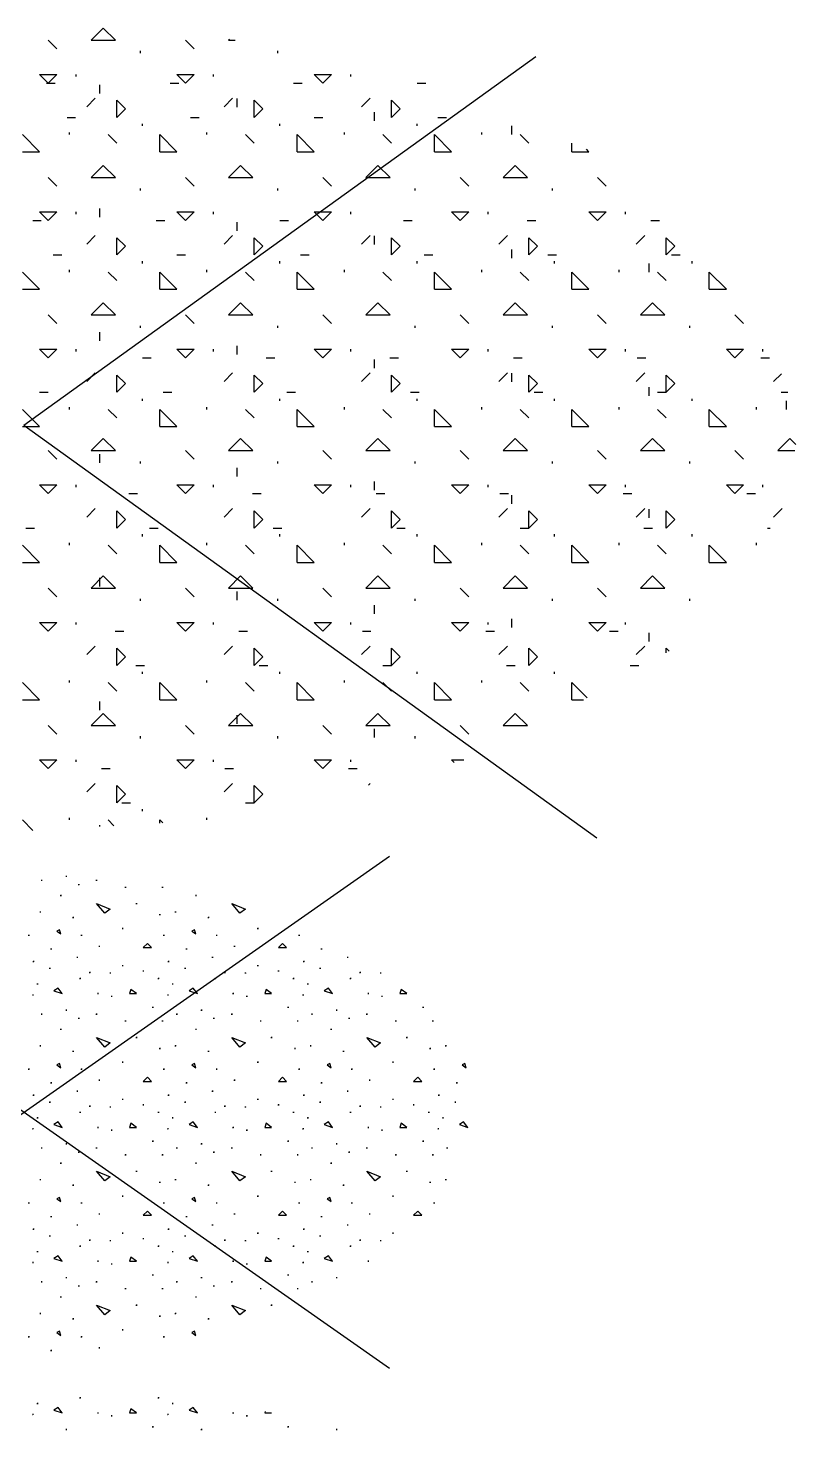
# Model space of a CAD drawing. Header units: metres. Extents: x 3187 to 3249, y 2220 to 2393.
# Drawn here: x 3194.614 to 3195.732, y 2297.114 to 2299.154 of the extents above; entities that cross this region are included whole.
import ezdxf
from ezdxf.enums import TextEntityAlignment as Align

# ---------------------------------------------------------------- set-up
doc = ezdxf.new("R2010")
doc.units = ezdxf.units.M
doc.layers.add('V-WE-VH-OPENVERHARDING_STRAATBAKSTEEN-S', color=90, linetype='Continuous', lineweight=25)
doc.styles.add('NLCS-ISO', font='NLCS-ISO.ttf')

# ---------------------------------------------------------------- blocks, each defined once
blk = doc.blocks.new('V-SVH-FUNDERING_01-SO')
for p, q in [((0.096, 2.881), (0.104, 2.881)), ((0.1, 2.885), (0.1, 2.878)), ((0.406, 2.921), (0.414, 2.921)), ((0.41, 2.925), (0.41, 2.918)), ((0.976, 2.921), (0.984, 2.921)), ((0.98, 2.925), (0.98, 2.918)), ((1.08, 2.881), (1.088, 2.881)), ((1.084, 2.885), (1.084, 2.878)), ((0.063, 2.801), (0.066, 2.801)), ((0.066, 2.805), (0.066, 2.798)), ((0.25, 2.851), (0.22, 2.831)), ((0.22, 2.831), (0.28, 2.811)), ((0.28, 2.811), (0.25, 2.851)), ((0.536, 2.811), (0.544, 2.811)), ((0.54, 2.815), (0.54, 2.808)), ((0.636, 2.791), (0.644, 2.791)), ((0.64, 2.795), (0.64, 2.788)), ((0.78, 2.841), (0.77, 2.811)), ((0.77, 2.811), (0.82, 2.811)), ((0.82, 2.811), (0.78, 2.841)), ((1.046, 2.801), (1.05, 2.801)), ((1.05, 2.805), (1.05, 2.798)), ((1.234, 2.851), (1.204, 2.831)), ((1.204, 2.831), (1.264, 2.811)), ((1.264, 2.811), (1.234, 2.851)), ((1.52, 2.811), (1.528, 2.811)), ((1.524, 2.815), (1.524, 2.808)), ((1.62, 2.791), (1.628, 2.791)), ((1.624, 2.795), (1.624, 2.788)), ((1.757, 2.821), (1.754, 2.811)), ((1.754, 2.811), (1.804, 2.811)), ((1.804, 2.811), (1.803, 2.812)), ((0.306, 2.691), (0.314, 2.691)), ((0.31, 2.695), (0.31, 2.688)), ((0.936, 2.711), (0.944, 2.711)), ((0.94, 2.715), (0.94, 2.708)), ((1.29, 2.691), (1.298, 2.691)), ((1.294, 2.695), (1.294, 2.688)), ((1.92, 2.711), (1.928, 2.711)), ((1.924, 2.715), (1.924, 2.708)), ((2.274, 2.691), (2.282, 2.691)), ((2.278, 2.695), (2.278, 2.688))]:
    blk.add_line(p, q)
at = {"style": 'NLCS-ISO'}
blk.add_attdef('KLEUR', text='', height=1.8, dxfattribs=at).set_placement((6.525, 0), align=Align.MIDDLE_LEFT)
blk = doc.blocks.new('V-SVH-FUNDERING_01_KL-SO')
for p, q in [((-2.662, -1.864), (2.662, 1.864)), ((2.662, -1.864), (-2.662, 1.864)), ((0.126, 1.688), (0.134, 1.688)), ((0.13, 1.691), (0.13, 1.684)), ((0.306, 1.718), (0.314, 1.718)), ((0.31, 1.721), (0.31, 1.714)), ((0.396, 1.658), (0.404, 1.658)), ((0.4, 1.661), (0.4, 1.654)), ((0.526, 1.688), (0.534, 1.688)), ((0.53, 1.691), (0.53, 1.684)), ((0.736, 1.638), (0.744, 1.638)), ((0.74, 1.641), (0.74, 1.634)), ((1.006, 1.638), (1.014, 1.638)), ((1.01, 1.641), (1.01, 1.634)), ((0.266, 1.578), (0.274, 1.578)), ((0.27, 1.581), (0.27, 1.574)), ((1.25, 1.578), (1.258, 1.578)), ((1.254, 1.581), (1.254, 1.574)), ((0.116, 1.458), (0.124, 1.458)), ((0.12, 1.461), (0.12, 1.454)), ((0.53, 1.518), (0.63, 1.478)), ((0.59, 1.448), (0.53, 1.518)), ((0.63, 1.478), (0.59, 1.448)), ((0.816, 1.518), (0.824, 1.518)), ((0.82, 1.521), (0.82, 1.514)), ((0.986, 1.438), (0.994, 1.438)), ((0.99, 1.441), (0.99, 1.434)), ((1.1, 1.458), (1.108, 1.458)), ((1.104, 1.461), (1.104, 1.454)), ((1.514, 1.518), (1.614, 1.478)), ((1.574, 1.448), (1.514, 1.518)), ((1.614, 1.478), (1.574, 1.448)), ((0.26, 1.328), (0.24, 1.318)), ((0.27, 1.298), (0.26, 1.328)), ((0.356, 1.418), (0.364, 1.418)), ((0.36, 1.421), (0.36, 1.414)), ((0.716, 1.338), (0.724, 1.338)), ((0.72, 1.341), (0.72, 1.334)), ((1.244, 1.328), (1.224, 1.318)), ((1.254, 1.298), (1.244, 1.328)), ((1.34, 1.418), (1.348, 1.418)), ((1.344, 1.421), (1.344, 1.414)), ((1.7, 1.338), (1.708, 1.338)), ((1.704, 1.341), (1.704, 1.334)), ((0.033, 1.288), (0.04, 1.288)), ((0.036, 1.291), (0.036, 1.284)), ((0.24, 1.318), (0.27, 1.298)), ((0.416, 1.288), (0.424, 1.288)), ((0.42, 1.291), (0.42, 1.284)), ((0.9, 1.228), (0.87, 1.198)), ((0.93, 1.198), (0.9, 1.228)), ((1.016, 1.288), (1.024, 1.288)), ((1.02, 1.291), (1.02, 1.284)), ((1.224, 1.318), (1.254, 1.298)), ((1.4, 1.288), (1.408, 1.288)), ((1.404, 1.291), (1.404, 1.284)), ((1.884, 1.228), (1.854, 1.198)), ((1.914, 1.198), (1.884, 1.228)), ((2, 1.288), (2.008, 1.288)), ((2.004, 1.291), (2.004, 1.284)), ((0.196, 1.188), (0.204, 1.188)), ((0.2, 1.191), (0.2, 1.184)), ((0.386, 1.128), (0.394, 1.128)), ((0.39, 1.131), (0.39, 1.124)), ((0.546, 1.208), (0.554, 1.208)), ((0.55, 1.211), (0.55, 1.204)), ((0.87, 1.198), (0.93, 1.198)), ((1.18, 1.188), (1.188, 1.188)), ((1.184, 1.191), (1.184, 1.184)), ((1.37, 1.128), (1.378, 1.128)), ((1.374, 1.131), (1.374, 1.124)), ((1.53, 1.208), (1.538, 1.208)), ((1.534, 1.211), (1.534, 1.204)), ((1.854, 1.198), (1.914, 1.198)), ((2.164, 1.188), (2.172, 1.188)), ((2.168, 1.191), (2.168, 1.184)), ((2.354, 1.128), (2.362, 1.128)), ((2.358, 1.131), (2.358, 1.124)), ((0.066, 1.098), (0.074, 1.098)), ((0.07, 1.101), (0.07, 1.094)), ((0.186, 1.048), (0.194, 1.048)), ((0.19, 1.051), (0.19, 1.044)), ((0.48, 1.021), (0.48, 1.014)), ((0.716, 1.068), (0.724, 1.068)), ((0.72, 1.071), (0.72, 1.064)), ((0.866, 1.028), (0.874, 1.028)), ((0.87, 1.031), (0.87, 1.024)), ((1.05, 1.098), (1.058, 1.098)), ((1.054, 1.101), (1.054, 1.094)), ((1.17, 1.048), (1.178, 1.048)), ((1.174, 1.051), (1.174, 1.044)), ((1.464, 1.021), (1.464, 1.014)), ((1.7, 1.068), (1.708, 1.068)), ((1.704, 1.071), (1.704, 1.064)), ((1.85, 1.028), (1.858, 1.028)), ((1.854, 1.031), (1.854, 1.024)), ((2.034, 1.098), (2.042, 1.098)), ((2.038, 1.101), (2.038, 1.094)), ((2.154, 1.048), (2.162, 1.048)), ((2.158, 1.051), (2.158, 1.044)), ((2.448, 1.021), (2.448, 1.014)), ((0.096, 0.934), (0.104, 0.934)), ((0.1, 0.938), (0.1, 0.93)), ((0.406, 0.974), (0.414, 0.974)), ((0.41, 0.978), (0.41, 0.97)), ((0.476, 1.018), (0.484, 1.018)), ((0.626, 1.014), (0.634, 1.014)), ((0.63, 1.014), (0.63, 1.01)), ((0.976, 0.974), (0.984, 0.974)), ((0.98, 0.978), (0.98, 0.97)), ((1.08, 0.934), (1.088, 0.934)), ((1.084, 0.938), (1.084, 0.93)), ((1.39, 0.974), (1.398, 0.974)), ((1.394, 0.978), (1.394, 0.97)), ((1.46, 1.018), (1.468, 1.018)), ((1.61, 1.014), (1.618, 1.014)), ((1.614, 1.014), (1.614, 1.01)), ((1.96, 0.974), (1.968, 0.974)), ((1.964, 0.978), (1.964, 0.97)), ((2.064, 0.934), (2.072, 0.934)), ((2.068, 0.938), (2.068, 0.93)), ((2.374, 0.974), (2.382, 0.974)), ((2.378, 0.978), (2.378, 0.97)), ((2.444, 1.018), (2.452, 1.018)), ((2.594, 1.014), (2.602, 1.014)), ((2.598, 1.014), (2.598, 1.01)), ((0.063, 0.854), (0.066, 0.854)), ((0.066, 0.858), (0.066, 0.85)), ((0.25, 0.904), (0.22, 0.884)), ((0.22, 0.884), (0.28, 0.864)), ((0.28, 0.864), (0.25, 0.904)), ((0.536, 0.864), (0.544, 0.864)), ((0.54, 0.868), (0.54, 0.86)), ((0.636, 0.844), (0.644, 0.844)), ((0.64, 0.848), (0.64, 0.84)), ((0.78, 0.894), (0.77, 0.864)), ((0.77, 0.864), (0.82, 0.864)), ((0.82, 0.864), (0.78, 0.894)), ((1.046, 0.854), (1.05, 0.854)), ((1.05, 0.858), (1.05, 0.85)), ((1.234, 0.904), (1.204, 0.884)), ((1.204, 0.884), (1.264, 0.864)), ((1.264, 0.864), (1.234, 0.904)), ((1.52, 0.864), (1.528, 0.864)), ((1.524, 0.868), (1.524, 0.86)), ((1.62, 0.844), (1.628, 0.844)), ((1.624, 0.848), (1.624, 0.84)), ((1.764, 0.894), (1.754, 0.864)), ((1.754, 0.864), (1.804, 0.864)), ((1.804, 0.864), (1.764, 0.894)), ((2.03, 0.854), (2.034, 0.854)), ((2.034, 0.858), (2.034, 0.85)), ((2.218, 0.904), (2.188, 0.884)), ((2.188, 0.884), (2.248, 0.864)), ((2.248, 0.864), (2.218, 0.904)), ((2.504, 0.864), (2.512, 0.864)), ((2.508, 0.868), (2.508, 0.86)), ((2.604, 0.844), (2.612, 0.844)), ((2.608, 0.848), (2.608, 0.84)), ((2.748, 0.894), (2.738, 0.864)), ((2.738, 0.864), (2.788, 0.864)), ((2.788, 0.864), (2.748, 0.894)), ((0.13, 0.718), (0.13, 0.71)), ((0.306, 0.744), (0.314, 0.744)), ((0.31, 0.748), (0.31, 0.74)), ((0.53, 0.718), (0.53, 0.71)), ((0.936, 0.764), (0.944, 0.764)), ((0.94, 0.768), (0.94, 0.76)), ((1.114, 0.718), (1.114, 0.71)), ((1.29, 0.744), (1.298, 0.744)), ((1.294, 0.748), (1.294, 0.74)), ((1.514, 0.718), (1.514, 0.71)), ((1.92, 0.764), (1.928, 0.764)), ((1.924, 0.768), (1.924, 0.76)), ((2.098, 0.718), (2.098, 0.71)), ((2.274, 0.744), (2.282, 0.744)), ((2.278, 0.748), (2.278, 0.74)), ((2.498, 0.718), (2.498, 0.71)), ((2.904, 0.764), (2.912, 0.764)), ((2.908, 0.768), (2.908, 0.76)), ((0.126, 0.714), (0.134, 0.714)), ((0.396, 0.684), (0.404, 0.684)), ((0.4, 0.688), (0.4, 0.68)), ((0.526, 0.714), (0.534, 0.714)), ((0.736, 0.664), (0.744, 0.664)), ((0.74, 0.668), (0.74, 0.66)), ((1.006, 0.664), (1.014, 0.664)), ((1.01, 0.668), (1.01, 0.66)), ((1.11, 0.714), (1.118, 0.714)), ((1.38, 0.684), (1.388, 0.684)), ((1.384, 0.688), (1.384, 0.68)), ((1.51, 0.714), (1.518, 0.714)), ((1.72, 0.664), (1.728, 0.664)), ((1.724, 0.668), (1.724, 0.66)), ((1.99, 0.664), (1.998, 0.664)), ((1.994, 0.668), (1.994, 0.66)), ((2.094, 0.714), (2.102, 0.714)), ((2.364, 0.684), (2.372, 0.684)), ((2.368, 0.688), (2.368, 0.68)), ((2.494, 0.714), (2.502, 0.714)), ((2.704, 0.664), (2.712, 0.664)), ((2.708, 0.668), (2.708, 0.66)), ((2.974, 0.664), (2.982, 0.664)), ((2.978, 0.668), (2.978, 0.66)), ((0.266, 0.604), (0.274, 0.604)), ((0.27, 0.608), (0.27, 0.6)), ((0.53, 0.544), (0.63, 0.504)), ((0.59, 0.474), (0.53, 0.544)), ((0.816, 0.544), (0.824, 0.544)), ((0.82, 0.548), (0.82, 0.54)), ((1.25, 0.604), (1.258, 0.604)), ((1.254, 0.608), (1.254, 0.6)), ((1.514, 0.544), (1.614, 0.504)), ((1.574, 0.474), (1.514, 0.544)), ((1.8, 0.544), (1.808, 0.544)), ((1.804, 0.548), (1.804, 0.54)), ((2.234, 0.604), (2.242, 0.604)), ((2.238, 0.608), (2.238, 0.6)), ((2.498, 0.544), (2.598, 0.504)), ((2.558, 0.474), (2.498, 0.544)), ((2.784, 0.544), (2.792, 0.544)), ((2.788, 0.548), (2.788, 0.54)), ((0.116, 0.484), (0.124, 0.484)), ((0.12, 0.488), (0.12, 0.48)), ((0.356, 0.444), (0.364, 0.444)), ((0.36, 0.448), (0.36, 0.44)), ((0.63, 0.504), (0.59, 0.474)), ((0.986, 0.464), (0.994, 0.464)), ((0.99, 0.468), (0.99, 0.46)), ((1.1, 0.484), (1.108, 0.484)), ((1.104, 0.488), (1.104, 0.48)), ((1.34, 0.444), (1.348, 0.444)), ((1.344, 0.448), (1.344, 0.44)), ((1.614, 0.504), (1.574, 0.474)), ((1.97, 0.464), (1.978, 0.464)), ((1.974, 0.468), (1.974, 0.46)), ((2.084, 0.484), (2.092, 0.484)), ((2.088, 0.488), (2.088, 0.48)), ((2.324, 0.444), (2.332, 0.444)), ((2.328, 0.448), (2.328, 0.44)), ((2.598, 0.504), (2.558, 0.474)), ((2.954, 0.464), (2.962, 0.464)), ((2.958, 0.468), (2.958, 0.46)), ((3.068, 0.484), (3.076, 0.484)), ((3.072, 0.488), (3.072, 0.48)), ((0.033, 0.314), (0.04, 0.314)), ((0.036, 0.318), (0.036, 0.31)), ((0.26, 0.354), (0.24, 0.344)), ((0.24, 0.344), (0.27, 0.324)), ((0.27, 0.324), (0.26, 0.354)), ((0.416, 0.314), (0.424, 0.314)), ((0.42, 0.318), (0.42, 0.31)), ((0.716, 0.364), (0.724, 0.364)), ((0.72, 0.368), (0.72, 0.36)), ((1.016, 0.314), (1.024, 0.314)), ((1.02, 0.318), (1.02, 0.31)), ((1.244, 0.354), (1.224, 0.344)), ((1.224, 0.344), (1.254, 0.324)), ((1.254, 0.324), (1.244, 0.354)), ((1.4, 0.314), (1.408, 0.314)), ((1.404, 0.318), (1.404, 0.31)), ((1.7, 0.364), (1.708, 0.364)), ((1.704, 0.368), (1.704, 0.36)), ((2, 0.314), (2.008, 0.314)), ((2.004, 0.318), (2.004, 0.31)), ((2.228, 0.354), (2.208, 0.344)), ((2.208, 0.344), (2.238, 0.324)), ((2.238, 0.324), (2.228, 0.354)), ((2.384, 0.314), (2.392, 0.314)), ((2.388, 0.318), (2.388, 0.31)), ((2.684, 0.364), (2.692, 0.364)), ((2.688, 0.368), (2.688, 0.36)), ((2.984, 0.314), (2.992, 0.314)), ((2.988, 0.318), (2.988, 0.31)), ((3.212, 0.354), (3.192, 0.344)), ((3.192, 0.344), (3.222, 0.324)), ((3.222, 0.324), (3.212, 0.354)), ((0.196, 0.214), (0.204, 0.214)), ((0.2, 0.218), (0.2, 0.21)), ((0.546, 0.234), (0.554, 0.234)), ((0.55, 0.238), (0.55, 0.23)), ((0.9, 0.254), (0.87, 0.224)), ((0.87, 0.224), (0.93, 0.224)), ((0.93, 0.224), (0.9, 0.254)), ((1.18, 0.214), (1.188, 0.214)), ((1.184, 0.218), (1.184, 0.21)), ((1.53, 0.234), (1.538, 0.234)), ((1.534, 0.238), (1.534, 0.23)), ((1.884, 0.254), (1.854, 0.224)), ((1.854, 0.224), (1.914, 0.224)), ((1.914, 0.224), (1.884, 0.254)), ((2.164, 0.214), (2.172, 0.214)), ((2.168, 0.218), (2.168, 0.21)), ((2.514, 0.234), (2.522, 0.234)), ((2.518, 0.238), (2.518, 0.23)), ((2.868, 0.254), (2.838, 0.224)), ((2.838, 0.224), (2.898, 0.224)), ((2.898, 0.224), (2.868, 0.254)), ((3.148, 0.214), (3.156, 0.214)), ((3.152, 0.218), (3.152, 0.21)), ((0.066, 0.124), (0.074, 0.124)), ((0.07, 0.128), (0.07, 0.12)), ((0.386, 0.154), (0.394, 0.154)), ((0.39, 0.158), (0.39, 0.15)), ((1.05, 0.124), (1.058, 0.124)), ((1.054, 0.128), (1.054, 0.12)), ((1.37, 0.154), (1.378, 0.154)), ((1.374, 0.158), (1.374, 0.15)), ((2.034, 0.124), (2.042, 0.124)), ((2.038, 0.128), (2.038, 0.12)), ((2.354, 0.154), (2.362, 0.154)), ((2.358, 0.158), (2.358, 0.15)), ((3.018, 0.124), (3.026, 0.124)), ((3.022, 0.128), (3.022, 0.12)), ((0.186, 0.074), (0.194, 0.074)), ((0.19, 0.078), (0.19, 0.07)), ((0.406, 0), (0.414, 0)), ((0.41, 0.004), (0.41, -0.004)), ((0.476, 0.044), (0.484, 0.044)), ((0.48, 0.048), (0.48, 0.04)), ((0.626, 0.04), (0.634, 0.04)), ((0.63, 0.04), (0.63, 0.036)), ((0.716, 0.094), (0.724, 0.094)), ((0.72, 0.098), (0.72, 0.09)), ((0.866, 0.054), (0.874, 0.054)), ((0.87, 0.058), (0.87, 0.05)), ((0.976, 0), (0.984, 0)), ((0.98, 0.004), (0.98, -0.004)), ((1.17, 0.074), (1.178, 0.074)), ((1.174, 0.078), (1.174, 0.07)), ((1.39, 0), (1.398, 0)), ((1.394, 0.004), (1.394, -0.004)), ((1.46, 0.044), (1.468, 0.044)), ((1.464, 0.048), (1.464, 0.04)), ((1.61, 0.04), (1.618, 0.04)), ((1.614, 0.04), (1.614, 0.036)), ((1.7, 0.094), (1.708, 0.094)), ((1.704, 0.098), (1.704, 0.09)), ((1.85, 0.054), (1.858, 0.054)), ((1.854, 0.058), (1.854, 0.05)), ((1.96, 0), (1.968, 0)), ((1.964, 0.004), (1.964, -0.004)), ((2.154, 0.074), (2.162, 0.074)), ((2.158, 0.078), (2.158, 0.07)), ((2.374, 0), (2.382, 0)), ((2.378, 0.004), (2.378, -0.004)), ((2.444, 0.044), (2.452, 0.044)), ((2.448, 0.048), (2.448, 0.04)), ((2.594, 0.04), (2.602, 0.04)), ((2.598, 0.04), (2.598, 0.036)), ((2.684, 0.094), (2.692, 0.094)), ((2.688, 0.098), (2.688, 0.09)), ((2.834, 0.054), (2.842, 0.054)), ((2.838, 0.058), (2.838, 0.05)), ((2.944, 0), (2.952, 0)), ((2.948, 0.004), (2.948, -0.004)), ((3.138, 0.074), (3.146, 0.074)), ((3.142, 0.078), (3.142, 0.07)), ((0.096, -0.04), (0.104, -0.04)), ((0.1, -0.036), (0.1, -0.044)), ((0.25, -0.07), (0.22, -0.09)), ((0.22, -0.09), (0.28, -0.11)), ((0.28, -0.11), (0.25, -0.07)), ((0.78, -0.08), (0.77, -0.11)), ((0.82, -0.11), (0.78, -0.08)), ((1.08, -0.04), (1.088, -0.04)), ((1.084, -0.036), (1.084, -0.044)), ((1.234, -0.07), (1.204, -0.09)), ((1.204, -0.09), (1.264, -0.11)), ((1.264, -0.11), (1.234, -0.07)), ((1.764, -0.08), (1.754, -0.11)), ((1.804, -0.11), (1.764, -0.08)), ((2.064, -0.04), (2.072, -0.04)), ((2.068, -0.036), (2.068, -0.044)), ((2.218, -0.07), (2.188, -0.09)), ((2.188, -0.09), (2.248, -0.11)), ((2.248, -0.11), (2.218, -0.07)), ((2.748, -0.08), (2.738, -0.11)), ((2.788, -0.11), (2.748, -0.08)), ((3.048, -0.04), (3.056, -0.04)), ((3.052, -0.036), (3.052, -0.044)), ((3.202, -0.07), (3.172, -0.09)), ((3.172, -0.09), (3.232, -0.11)), ((3.232, -0.11), (3.202, -0.07)), ((0.063, -0.12), (0.066, -0.12)), ((0.066, -0.116), (0.066, -0.124)), ((0.536, -0.11), (0.544, -0.11)), ((0.54, -0.106), (0.54, -0.114)), ((0.636, -0.13), (0.644, -0.13)), ((0.64, -0.126), (0.64, -0.134)), ((0.77, -0.11), (0.82, -0.11)), ((1.046, -0.12), (1.05, -0.12)), ((1.05, -0.116), (1.05, -0.124)), ((1.52, -0.11), (1.528, -0.11)), ((1.524, -0.106), (1.524, -0.114)), ((1.62, -0.13), (1.628, -0.13)), ((1.624, -0.126), (1.624, -0.134)), ((1.754, -0.11), (1.804, -0.11)), ((2.03, -0.12), (2.034, -0.12)), ((2.034, -0.116), (2.034, -0.124)), ((2.504, -0.11), (2.512, -0.11)), ((2.508, -0.106), (2.508, -0.114)), ((2.604, -0.13), (2.612, -0.13)), ((2.608, -0.126), (2.608, -0.134)), ((2.738, -0.11), (2.788, -0.11)), ((3.014, -0.12), (3.018, -0.12)), ((3.018, -0.116), (3.018, -0.124)), ((0.126, -0.26), (0.134, -0.26)), ((0.13, -0.256), (0.13, -0.264)), ((0.306, -0.23), (0.314, -0.23)), ((0.31, -0.226), (0.31, -0.234)), ((0.396, -0.29), (0.404, -0.29)), ((0.4, -0.286), (0.4, -0.294)), ((0.526, -0.26), (0.534, -0.26)), ((0.53, -0.256), (0.53, -0.264)), ((0.936, -0.21), (0.944, -0.21)), ((0.94, -0.206), (0.94, -0.214)), ((1.11, -0.26), (1.118, -0.26)), ((1.114, -0.256), (1.114, -0.264)), ((1.29, -0.23), (1.298, -0.23)), ((1.294, -0.226), (1.294, -0.234)), ((1.38, -0.29), (1.388, -0.29)), ((1.384, -0.286), (1.384, -0.294)), ((1.51, -0.26), (1.518, -0.26)), ((1.514, -0.256), (1.514, -0.264)), ((1.92, -0.21), (1.928, -0.21)), ((1.924, -0.206), (1.924, -0.214)), ((2.094, -0.26), (2.102, -0.26)), ((2.098, -0.256), (2.098, -0.264)), ((2.274, -0.23), (2.282, -0.23)), ((2.278, -0.226), (2.278, -0.234)), ((2.364, -0.29), (2.372, -0.29)), ((2.368, -0.286), (2.368, -0.294)), ((2.494, -0.26), (2.502, -0.26)), ((2.498, -0.256), (2.498, -0.264)), ((2.904, -0.21), (2.912, -0.21)), ((2.908, -0.206), (2.908, -0.214)), ((3.078, -0.26), (3.086, -0.26)), ((3.082, -0.256), (3.082, -0.264)), ((0.266, -0.37), (0.274, -0.37)), ((0.27, -0.366), (0.27, -0.374)), ((0.736, -0.31), (0.744, -0.31)), ((0.74, -0.306), (0.74, -0.314)), ((1.006, -0.31), (1.014, -0.31)), ((1.01, -0.306), (1.01, -0.314)), ((1.25, -0.37), (1.258, -0.37)), ((1.254, -0.366), (1.254, -0.374)), ((1.72, -0.31), (1.728, -0.31)), ((1.724, -0.306), (1.724, -0.314)), ((1.99, -0.31), (1.998, -0.31)), ((1.994, -0.306), (1.994, -0.314)), ((2.234, -0.37), (2.242, -0.37)), ((2.238, -0.366), (2.238, -0.374)), ((2.704, -0.31), (2.712, -0.31)), ((2.708, -0.306), (2.708, -0.314)), ((2.974, -0.31), (2.982, -0.31)), ((2.978, -0.306), (2.978, -0.314)), ((0.116, -0.49), (0.124, -0.49)), ((0.12, -0.486), (0.12, -0.494)), ((0.53, -0.43), (0.63, -0.47)), ((0.59, -0.5), (0.53, -0.43)), ((0.63, -0.47), (0.59, -0.5)), ((0.816, -0.43), (0.824, -0.43)), ((0.82, -0.426), (0.82, -0.434)), ((0.986, -0.51), (0.994, -0.51)), ((0.99, -0.506), (0.99, -0.514)), ((1.1, -0.49), (1.108, -0.49)), ((1.104, -0.486), (1.104, -0.494)), ((1.514, -0.43), (1.614, -0.47)), ((1.574, -0.5), (1.514, -0.43)), ((1.614, -0.47), (1.574, -0.5)), ((1.8, -0.43), (1.808, -0.43)), ((1.804, -0.426), (1.804, -0.434)), ((1.97, -0.51), (1.978, -0.51)), ((1.974, -0.506), (1.974, -0.514)), ((2.084, -0.49), (2.092, -0.49)), ((2.088, -0.486), (2.088, -0.494)), ((2.498, -0.43), (2.598, -0.47)), ((2.558, -0.5), (2.498, -0.43)), ((2.598, -0.47), (2.558, -0.5)), ((2.784, -0.43), (2.792, -0.43)), ((2.788, -0.426), (2.788, -0.434)), ((2.954, -0.51), (2.962, -0.51)), ((2.958, -0.506), (2.958, -0.514)), ((3.068, -0.49), (3.076, -0.49)), ((3.072, -0.486), (3.072, -0.494)), ((0.356, -0.53), (0.364, -0.53)), ((0.36, -0.526), (0.36, -0.534)), ((0.716, -0.61), (0.724, -0.61)), ((0.72, -0.606), (0.72, -0.614)), ((1.34, -0.53), (1.348, -0.53)), ((1.344, -0.526), (1.344, -0.534)), ((1.7, -0.61), (1.708, -0.61)), ((1.704, -0.606), (1.704, -0.614)), ((2.324, -0.53), (2.332, -0.53)), ((2.328, -0.526), (2.328, -0.534)), ((2.684, -0.61), (2.692, -0.61)), ((2.688, -0.606), (2.688, -0.614)), ((0.033, -0.66), (0.04, -0.66)), ((0.036, -0.656), (0.036, -0.664)), ((0.26, -0.62), (0.24, -0.63)), ((0.24, -0.63), (0.27, -0.65)), ((0.27, -0.65), (0.26, -0.62)), ((0.416, -0.66), (0.424, -0.66)), ((0.42, -0.656), (0.42, -0.664)), ((1.016, -0.66), (1.024, -0.66)), ((1.02, -0.656), (1.02, -0.664)), ((1.244, -0.62), (1.224, -0.63)), ((1.224, -0.63), (1.254, -0.65)), ((1.254, -0.65), (1.244, -0.62)), ((1.4, -0.66), (1.408, -0.66)), ((1.404, -0.656), (1.404, -0.664)), ((2, -0.66), (2.008, -0.66)), ((2.004, -0.656), (2.004, -0.664)), ((2.228, -0.62), (2.208, -0.63)), ((2.208, -0.63), (2.238, -0.65)), ((2.238, -0.65), (2.228, -0.62)), ((2.384, -0.66), (2.392, -0.66)), ((2.388, -0.656), (2.388, -0.664)), ((2.984, -0.66), (2.992, -0.66)), ((2.988, -0.656), (2.988, -0.664)), ((0.196, -0.76), (0.204, -0.76)), ((0.2, -0.756), (0.2, -0.764)), ((0.39, -0.816), (0.39, -0.824)), ((0.546, -0.74), (0.554, -0.74)), ((0.55, -0.736), (0.55, -0.744)), ((0.9, -0.72), (0.87, -0.75)), ((0.87, -0.75), (0.93, -0.75)), ((0.93, -0.75), (0.9, -0.72)), ((1.18, -0.76), (1.188, -0.76)), ((1.184, -0.756), (1.184, -0.764)), ((1.374, -0.816), (1.374, -0.824)), ((1.53, -0.74), (1.538, -0.74)), ((1.534, -0.736), (1.534, -0.744)), ((1.884, -0.72), (1.854, -0.75)), ((1.854, -0.75), (1.914, -0.75)), ((1.914, -0.75), (1.884, -0.72)), ((2.164, -0.76), (2.172, -0.76)), ((2.168, -0.756), (2.168, -0.764)), ((2.358, -0.816), (2.358, -0.824)), ((2.514, -0.74), (2.522, -0.74)), ((2.518, -0.736), (2.518, -0.744)), ((2.868, -0.72), (2.838, -0.75)), ((2.838, -0.75), (2.898, -0.75)), ((2.898, -0.75), (2.868, -0.72)), ((0.066, -0.85), (0.074, -0.85)), ((0.07, -0.846), (0.07, -0.854)), ((0.186, -0.9), (0.194, -0.9)), ((0.19, -0.896), (0.19, -0.904)), ((0.386, -0.82), (0.394, -0.82)), ((0.716, -0.88), (0.724, -0.88)), ((0.72, -0.876), (0.72, -0.884)), ((0.87, -0.916), (0.87, -0.924)), ((1.05, -0.85), (1.058, -0.85)), ((1.054, -0.846), (1.054, -0.854)), ((1.17, -0.9), (1.178, -0.9)), ((1.174, -0.896), (1.174, -0.904)), ((1.37, -0.82), (1.378, -0.82)), ((1.7, -0.88), (1.708, -0.88)), ((1.704, -0.876), (1.704, -0.884)), ((1.854, -0.916), (1.854, -0.924)), ((2.034, -0.85), (2.042, -0.85)), ((2.038, -0.846), (2.038, -0.854)), ((2.154, -0.9), (2.162, -0.9)), ((2.158, -0.896), (2.158, -0.904)), ((2.354, -0.82), (2.362, -0.82)), ((2.684, -0.88), (2.692, -0.88)), ((2.688, -0.876), (2.688, -0.884)), ((0.096, -1.014), (0.104, -1.014)), ((0.1, -1.01), (0.1, -1.018)), ((0.406, -0.974), (0.414, -0.974)), ((0.41, -0.97), (0.41, -0.978)), ((0.476, -0.93), (0.484, -0.93)), ((0.48, -0.926), (0.48, -0.934)), ((0.626, -0.934), (0.634, -0.934)), ((0.63, -0.934), (0.63, -0.938)), ((0.866, -0.92), (0.874, -0.92)), ((0.976, -0.974), (0.984, -0.974)), ((0.98, -0.97), (0.98, -0.978)), ((1.08, -1.014), (1.088, -1.014)), ((1.084, -1.01), (1.084, -1.018)), ((1.39, -0.974), (1.398, -0.974)), ((1.394, -0.97), (1.394, -0.978)), ((1.46, -0.93), (1.468, -0.93)), ((1.464, -0.926), (1.464, -0.934)), ((1.61, -0.934), (1.618, -0.934)), ((1.614, -0.934), (1.614, -0.938)), ((1.85, -0.92), (1.858, -0.92)), ((1.96, -0.974), (1.968, -0.974)), ((1.964, -0.97), (1.964, -0.978)), ((2.064, -1.014), (2.072, -1.014)), ((2.068, -1.01), (2.068, -1.018)), ((2.374, -0.974), (2.382, -0.974)), ((2.378, -0.97), (2.378, -0.978)), ((2.444, -0.93), (2.452, -0.93)), ((2.448, -0.926), (2.448, -0.934)), ((2.594, -0.934), (2.602, -0.934)), ((2.598, -0.934), (2.598, -0.938)), ((0.063, -1.094), (0.066, -1.094)), ((0.066, -1.09), (0.066, -1.098)), ((0.25, -1.044), (0.22, -1.064)), ((0.22, -1.064), (0.28, -1.084)), ((0.28, -1.084), (0.25, -1.044)), ((0.536, -1.084), (0.544, -1.084)), ((0.54, -1.08), (0.54, -1.088)), ((0.636, -1.104), (0.644, -1.104)), ((0.64, -1.1), (0.64, -1.108)), ((0.78, -1.054), (0.77, -1.084)), ((0.77, -1.084), (0.82, -1.084)), ((0.82, -1.084), (0.78, -1.054)), ((1.046, -1.094), (1.05, -1.094)), ((1.05, -1.09), (1.05, -1.098)), ((1.234, -1.044), (1.204, -1.064)), ((1.204, -1.064), (1.264, -1.084)), ((1.264, -1.084), (1.234, -1.044)), ((1.52, -1.084), (1.528, -1.084)), ((1.524, -1.08), (1.524, -1.088)), ((1.62, -1.104), (1.628, -1.104)), ((1.624, -1.1), (1.624, -1.108)), ((1.764, -1.054), (1.754, -1.084)), ((1.754, -1.084), (1.804, -1.084)), ((1.804, -1.084), (1.764, -1.054)), ((2.03, -1.094), (2.034, -1.094)), ((2.034, -1.09), (2.034, -1.098)), ((2.218, -1.044), (2.188, -1.064)), ((2.188, -1.064), (2.248, -1.084)), ((2.248, -1.084), (2.218, -1.044)), ((2.504, -1.084), (2.512, -1.084)), ((2.508, -1.08), (2.508, -1.088)), ((0.306, -1.204), (0.314, -1.204)), ((0.31, -1.2), (0.31, -1.208)), ((0.936, -1.184), (0.944, -1.184)), ((0.94, -1.18), (0.94, -1.188)), ((1.29, -1.204), (1.298, -1.204)), ((1.294, -1.2), (1.294, -1.208)), ((1.92, -1.184), (1.928, -1.184)), ((1.924, -1.18), (1.924, -1.188)), ((2.274, -1.204), (2.282, -1.204)), ((2.278, -1.2), (2.278, -1.208)), ((0.126, -1.234), (0.134, -1.234)), ((0.13, -1.23), (0.13, -1.238)), ((0.396, -1.264), (0.404, -1.264)), ((0.4, -1.26), (0.4, -1.268)), ((0.526, -1.234), (0.534, -1.234)), ((0.53, -1.23), (0.53, -1.238)), ((0.736, -1.284), (0.744, -1.284)), ((0.74, -1.28), (0.74, -1.288)), ((1.006, -1.284), (1.014, -1.284)), ((1.01, -1.28), (1.01, -1.288)), ((1.11, -1.234), (1.118, -1.234)), ((1.114, -1.23), (1.114, -1.238)), ((1.38, -1.264), (1.388, -1.264)), ((1.384, -1.26), (1.384, -1.268)), ((1.51, -1.234), (1.518, -1.234)), ((1.514, -1.23), (1.514, -1.238)), ((1.72, -1.284), (1.728, -1.284)), ((1.724, -1.28), (1.724, -1.288)), ((1.99, -1.284), (1.998, -1.284)), ((1.994, -1.28), (1.994, -1.288)), ((2.094, -1.234), (2.102, -1.234)), ((2.098, -1.23), (2.098, -1.238)), ((0.266, -1.344), (0.274, -1.344)), ((0.27, -1.34), (0.27, -1.348)), ((0.53, -1.404), (0.63, -1.444)), ((0.59, -1.474), (0.53, -1.404)), ((0.816, -1.404), (0.824, -1.404)), ((0.82, -1.4), (0.82, -1.408)), ((1.25, -1.344), (1.258, -1.344)), ((1.254, -1.34), (1.254, -1.348)), ((1.514, -1.404), (1.614, -1.444)), ((1.574, -1.474), (1.514, -1.404)), ((1.8, -1.404), (1.808, -1.404)), ((1.804, -1.4), (1.804, -1.408)), ((0.116, -1.464), (0.124, -1.464)), ((0.12, -1.46), (0.12, -1.468)), ((0.356, -1.504), (0.364, -1.504)), ((0.36, -1.5), (0.36, -1.508)), ((0.63, -1.444), (0.59, -1.474)), ((0.986, -1.484), (0.994, -1.484)), ((0.99, -1.48), (0.99, -1.488)), ((1.1, -1.464), (1.108, -1.464)), ((1.104, -1.46), (1.104, -1.468)), ((1.34, -1.504), (1.348, -1.504)), ((1.344, -1.5), (1.344, -1.508)), ((1.614, -1.444), (1.574, -1.474)), ((0.036, -1.63), (0.036, -1.638)), ((0.26, -1.594), (0.24, -1.604)), ((0.24, -1.604), (0.27, -1.624)), ((0.27, -1.624), (0.26, -1.594)), ((0.42, -1.63), (0.42, -1.638)), ((0.716, -1.584), (0.724, -1.584)), ((0.72, -1.58), (0.72, -1.588)), ((1.02, -1.63), (1.02, -1.638)), ((1.244, -1.594), (1.224, -1.604)), ((1.224, -1.604), (1.254, -1.624)), ((1.254, -1.624), (1.244, -1.594)), ((0.033, -1.634), (0.04, -1.634)), ((0.196, -1.734), (0.204, -1.734)), ((0.2, -1.73), (0.2, -1.738)), ((0.416, -1.634), (0.424, -1.634)), ((0.546, -1.714), (0.554, -1.714)), ((0.55, -1.71), (0.55, -1.718)), ((1.016, -1.634), (1.024, -1.634))]:
    blk.add_line(p, q)
at = {"style": 'NLCS-ISO'}
blk.add_attdef('KLEUR', text='', height=1.8, dxfattribs=at).set_placement((4.25, 0), align=Align.MIDDLE_LEFT)
blk = doc.blocks.new('V-SVH-FUNDERING_02-SO')
for p, q in [((0.49, 2.803), (0.578, 2.891)), ((0.667, 2.803), (0.578, 2.891)), ((0.24, 2.74), (0.178, 2.803)), ((0.49, 2.803), (0.667, 2.803)), ((1.24, 2.74), (1.178, 2.803)), ((1.49, 2.803), (1.497, 2.81)), ((1.49, 2.803), (1.538, 2.803)), ((0, 0), (3.728, 2.684)), ((0.849, 2.709), (0.849, 2.724)), ((1.849, 2.709), (1.849, 2.724)), ((0.115, 2.553), (0.24, 2.553)), ((0.178, 2.49), (0.115, 2.553)), ((0.178, 2.49), (0.24, 2.553)), ((0.381, 2.537), (0.381, 2.553)), ((1.115, 2.553), (1.24, 2.553)), ((1.178, 2.49), (1.115, 2.553)), ((1.178, 2.49), (1.24, 2.553)), ((1.381, 2.537), (1.381, 2.553)), ((2.115, 2.553), (2.24, 2.553)), ((2.178, 2.49), (2.115, 2.553)), ((2.178, 2.49), (2.24, 2.553)), ((2.381, 2.537), (2.381, 2.553)), ((0.165, 2.49), (0.228, 2.49)), ((0.553, 2.415), (0.553, 2.478)), ((1.065, 2.49), (1.128, 2.49)), ((1.965, 2.49), (2.028, 2.49)), ((2.865, 2.49), (2.928, 2.49)), ((0.459, 2.318), (0.521, 2.381)), ((0.678, 2.24), (0.678, 2.365)), ((0.74, 2.303), (0.678, 2.365)), ((1.459, 2.318), (1.521, 2.381)), ((1.553, 2.315), (1.553, 2.378)), ((1.678, 2.24), (1.678, 2.365)), ((1.74, 2.303), (1.678, 2.365)), ((2.459, 2.318), (2.521, 2.381)), ((2.678, 2.24), (2.678, 2.365)), ((2.74, 2.303), (2.678, 2.365)), ((0.678, 2.24), (0.74, 2.303)), ((1.678, 2.24), (1.74, 2.303)), ((2.553, 2.215), (2.553, 2.278)), ((2.678, 2.24), (2.74, 2.303)), ((0.315, 2.24), (0.378, 2.24)), ((0.865, 2.178), (0.865, 2.193)), ((1.215, 2.24), (1.278, 2.24)), ((1.865, 2.178), (1.865, 2.193)), ((2.115, 2.24), (2.178, 2.24)), ((2.865, 2.178), (2.865, 2.193)), ((3.015, 2.24), (3.078, 2.24)), ((3.553, 2.115), (3.553, 2.178)), ((0.115, 1.99), (-0.01, 2.115)), ((0.334, 2.115), (0.334, 2.131)), ((0.678, 2.053), (0.615, 2.115)), ((0.99, 1.99), (0.99, 2.115)), ((1.115, 1.99), (0.99, 2.115)), ((1.334, 2.115), (1.334, 2.131)), ((1.678, 2.053), (1.615, 2.115)), ((1.99, 1.99), (1.99, 2.115)), ((2.115, 1.99), (1.99, 2.115)), ((2.334, 2.115), (2.334, 2.131)), ((2.678, 2.053), (2.615, 2.115)), ((2.99, 1.99), (2.99, 2.115)), ((3.115, 1.99), (2.99, 2.115)), ((3.334, 2.115), (3.334, 2.131)), ((3.678, 2.053), (3.615, 2.115)), ((3.99, 1.99), (3.99, 2.054)), ((-0.01, 1.99), (0.115, 1.99)), ((0.99, 1.99), (1.115, 1.99)), ((1.99, 1.99), (2.115, 1.99)), ((2.99, 1.99), (3.115, 1.99)), ((3.99, 1.99), (4.115, 1.99)), ((4.115, 1.99), (4.096, 2.009)), ((0.49, 1.803), (0.578, 1.891)), ((0.667, 1.803), (0.578, 1.891)), ((1.49, 1.803), (1.578, 1.891)), ((1.667, 1.803), (1.578, 1.891)), ((2.49, 1.803), (2.578, 1.891)), ((2.667, 1.803), (2.578, 1.891)), ((3.49, 1.803), (3.578, 1.891)), ((3.667, 1.803), (3.578, 1.891)), ((0.24, 1.74), (0.178, 1.803)), ((0.49, 1.803), (0.667, 1.803)), ((1.24, 1.74), (1.178, 1.803)), ((1.49, 1.803), (1.667, 1.803)), ((2.24, 1.74), (2.178, 1.803)), ((2.49, 1.803), (2.667, 1.803)), ((3.24, 1.74), (3.178, 1.803)), ((3.49, 1.803), (3.667, 1.803)), ((4.24, 1.74), (4.178, 1.803)), ((0.849, 1.709), (0.849, 1.724)), ((1.849, 1.709), (1.849, 1.724)), ((2.849, 1.709), (2.849, 1.724)), ((3.849, 1.709), (3.849, 1.724)), ((0.115, 1.553), (0.24, 1.553)), ((0.178, 1.49), (0.115, 1.553)), ((0.178, 1.49), (0.24, 1.553)), ((0.381, 1.537), (0.381, 1.553)), ((0.553, 1.515), (0.553, 1.578)), ((1.115, 1.553), (1.24, 1.553)), ((1.178, 1.49), (1.115, 1.553)), ((1.178, 1.49), (1.24, 1.553)), ((1.381, 1.537), (1.381, 1.553)), ((2.115, 1.553), (2.24, 1.553)), ((2.178, 1.49), (2.115, 1.553)), ((2.178, 1.49), (2.24, 1.553)), ((2.381, 1.537), (2.381, 1.553)), ((3.115, 1.553), (3.24, 1.553)), ((3.178, 1.49), (3.115, 1.553)), ((3.178, 1.49), (3.24, 1.553)), ((3.381, 1.537), (3.381, 1.553)), ((4.115, 1.553), (4.24, 1.553)), ((4.178, 1.49), (4.115, 1.553)), ((4.178, 1.49), (4.24, 1.553)), ((4.381, 1.537), (4.381, 1.553)), ((0.065, 1.49), (0.128, 1.49)), ((0.965, 1.49), (1.028, 1.49)), ((1.553, 1.415), (1.553, 1.478)), ((1.865, 1.49), (1.928, 1.49)), ((2.765, 1.49), (2.828, 1.49)), ((3.665, 1.49), (3.728, 1.49)), ((4.565, 1.49), (4.628, 1.49)), ((0.459, 1.318), (0.521, 1.381)), ((0.678, 1.24), (0.678, 1.365)), ((0.74, 1.303), (0.678, 1.365)), ((1.459, 1.318), (1.521, 1.381)), ((1.678, 1.24), (1.678, 1.365)), ((1.74, 1.303), (1.678, 1.365)), ((2.459, 1.318), (2.521, 1.381)), ((2.553, 1.315), (2.553, 1.378)), ((2.678, 1.24), (2.678, 1.365)), ((2.74, 1.303), (2.678, 1.365)), ((3.459, 1.318), (3.521, 1.381)), ((3.678, 1.24), (3.678, 1.365)), ((3.74, 1.303), (3.678, 1.365)), ((4.459, 1.318), (4.521, 1.381)), ((4.678, 1.24), (4.678, 1.365)), ((4.74, 1.303), (4.678, 1.365)), ((0.215, 1.24), (0.278, 1.24)), ((0.678, 1.24), (0.74, 1.303)), ((1.115, 1.24), (1.178, 1.24)), ((1.678, 1.24), (1.74, 1.303)), ((2.015, 1.24), (2.078, 1.24)), ((2.678, 1.24), (2.74, 1.303)), ((2.915, 1.24), (2.978, 1.24)), ((3.553, 1.215), (3.553, 1.278)), ((3.678, 1.24), (3.74, 1.303)), ((3.815, 1.24), (3.878, 1.24)), ((4.678, 1.24), (4.74, 1.303)), ((4.715, 1.24), (4.778, 1.24)), ((0.334, 1.115), (0.334, 1.131)), ((0.865, 1.178), (0.865, 1.193)), ((1.334, 1.115), (1.334, 1.131)), ((1.865, 1.178), (1.865, 1.193)), ((2.334, 1.115), (2.334, 1.131)), ((2.865, 1.178), (2.865, 1.193)), ((3.334, 1.115), (3.334, 1.131)), ((3.865, 1.178), (3.865, 1.193)), ((4.334, 1.115), (4.334, 1.131)), ((4.553, 1.115), (4.553, 1.178)), ((4.865, 1.178), (4.865, 1.193)), ((0.115, 0.99), (-0.01, 1.115)), ((0.678, 1.053), (0.615, 1.115)), ((0.99, 0.99), (0.99, 1.115)), ((1.115, 0.99), (0.99, 1.115)), ((1.678, 1.053), (1.615, 1.115)), ((1.99, 0.99), (1.99, 1.115)), ((2.115, 0.99), (1.99, 1.115)), ((2.678, 1.053), (2.615, 1.115)), ((2.99, 0.99), (2.99, 1.115)), ((3.115, 0.99), (2.99, 1.115)), ((3.678, 1.053), (3.615, 1.115)), ((3.99, 0.99), (3.99, 1.115)), ((4.115, 0.99), (3.99, 1.115)), ((4.678, 1.053), (4.615, 1.115)), ((4.99, 0.99), (4.99, 1.115)), ((5.115, 0.99), (4.99, 1.115)), ((-0.01, 0.99), (0.115, 0.99)), ((0.99, 0.99), (1.115, 0.99)), ((1.99, 0.99), (2.115, 0.99)), ((2.99, 0.99), (3.115, 0.99)), ((3.99, 0.99), (4.115, 0.99)), ((4.99, 0.99), (5.115, 0.99)), ((0.49, 0.803), (0.578, 0.891)), ((0.667, 0.803), (0.578, 0.891)), ((1.49, 0.803), (1.578, 0.891)), ((1.667, 0.803), (1.578, 0.891)), ((2.49, 0.803), (2.578, 0.891)), ((2.667, 0.803), (2.578, 0.891)), ((3.49, 0.803), (3.578, 0.891)), ((3.667, 0.803), (3.578, 0.891)), ((4.49, 0.803), (4.578, 0.891)), ((4.667, 0.803), (4.578, 0.891)), ((0.24, 0.74), (0.178, 0.803)), ((0.49, 0.803), (0.667, 0.803)), ((0.849, 0.709), (0.849, 0.724)), ((1.24, 0.74), (1.178, 0.803)), ((1.49, 0.803), (1.667, 0.803)), ((1.849, 0.709), (1.849, 0.724)), ((2.24, 0.74), (2.178, 0.803)), ((2.49, 0.803), (2.667, 0.803)), ((2.849, 0.709), (2.849, 0.724)), ((3.24, 0.74), (3.178, 0.803)), ((3.49, 0.803), (3.667, 0.803)), ((3.849, 0.709), (3.849, 0.724)), ((4.24, 0.74), (4.178, 0.803)), ((4.49, 0.803), (4.667, 0.803)), ((4.849, 0.709), (4.849, 0.724)), ((5.24, 0.74), (5.178, 0.803)), ((0.553, 0.615), (0.553, 0.678)), ((0.115, 0.553), (0.24, 0.553)), ((0.178, 0.49), (0.115, 0.553)), ((0.178, 0.49), (0.24, 0.553)), ((0.381, 0.537), (0.381, 0.553)), ((1.115, 0.553), (1.24, 0.553)), ((1.178, 0.49), (1.115, 0.553)), ((1.178, 0.49), (1.24, 0.553)), ((1.381, 0.537), (1.381, 0.553)), ((1.553, 0.515), (1.553, 0.578)), ((2.115, 0.553), (2.24, 0.553)), ((2.178, 0.49), (2.115, 0.553)), ((2.178, 0.49), (2.24, 0.553)), ((2.381, 0.537), (2.381, 0.553)), ((3.115, 0.553), (3.24, 0.553)), ((3.178, 0.49), (3.115, 0.553)), ((3.178, 0.49), (3.24, 0.553)), ((3.381, 0.537), (3.381, 0.553)), ((4.115, 0.553), (4.24, 0.553)), ((4.178, 0.49), (4.115, 0.553)), ((4.178, 0.49), (4.24, 0.553)), ((4.381, 0.537), (4.381, 0.553)), ((5.115, 0.553), (5.24, 0.553)), ((5.178, 0.49), (5.115, 0.553)), ((5.178, 0.49), (5.24, 0.553)), ((5.381, 0.537), (5.381, 0.553)), ((0.865, 0.49), (0.928, 0.49)), ((1.765, 0.49), (1.828, 0.49)), ((2.553, 0.415), (2.553, 0.478)), ((2.665, 0.49), (2.728, 0.49)), ((3.565, 0.49), (3.628, 0.49)), ((4.465, 0.49), (4.528, 0.49)), ((5.365, 0.49), (5.428, 0.49)), ((0.459, 0.318), (0.521, 0.381)), ((0.678, 0.24), (0.678, 0.365)), ((0.74, 0.303), (0.678, 0.365)), ((1.459, 0.318), (1.521, 0.381)), ((1.678, 0.24), (1.678, 0.365)), ((1.74, 0.303), (1.678, 0.365)), ((2.459, 0.318), (2.521, 0.381)), ((2.678, 0.24), (2.678, 0.365)), ((2.74, 0.303), (2.678, 0.365)), ((3.459, 0.318), (3.521, 0.381)), ((3.553, 0.315), (3.553, 0.378)), ((3.678, 0.24), (3.678, 0.365)), ((3.74, 0.303), (3.678, 0.365)), ((4.459, 0.318), (4.521, 0.381)), ((4.678, 0.24), (4.678, 0.365)), ((4.74, 0.303), (4.678, 0.365)), ((5.459, 0.318), (5.516, 0.375)), ((0.115, 0.24), (0.178, 0.24)), ((0.678, 0.24), (0.74, 0.303)), ((1.015, 0.24), (1.078, 0.24)), ((1.678, 0.24), (1.74, 0.303)), ((1.915, 0.24), (1.978, 0.24)), ((2.678, 0.24), (2.74, 0.303)), ((2.815, 0.24), (2.878, 0.24)), ((3.678, 0.24), (3.74, 0.303)), ((3.715, 0.24), (3.778, 0.24)), ((4.553, 0.215), (4.553, 0.278)), ((4.615, 0.24), (4.678, 0.24)), ((4.678, 0.24), (4.74, 0.303)), ((5.515, 0.24), (5.562, 0.24)), ((0.115, -0.01), (-0.01, 0.115)), ((0.334, 0.115), (0.334, 0.131)), ((0.678, 0.053), (0.615, 0.115)), ((0.865, 0.178), (0.865, 0.193)), ((0.99, -0.01), (0.99, 0.115)), ((1.115, -0.01), (0.99, 0.115)), ((1.334, 0.115), (1.334, 0.131)), ((1.678, 0.053), (1.615, 0.115)), ((1.865, 0.178), (1.865, 0.193)), ((1.99, -0.01), (1.99, 0.115)), ((2.115, -0.01), (1.99, 0.115)), ((2.334, 0.115), (2.334, 0.131)), ((2.678, 0.053), (2.615, 0.115)), ((2.865, 0.178), (2.865, 0.193)), ((2.99, -0.01), (2.99, 0.115)), ((3.115, -0.01), (2.99, 0.115)), ((3.334, 0.115), (3.334, 0.131)), ((3.678, 0.053), (3.615, 0.115)), ((3.865, 0.178), (3.865, 0.193)), ((3.99, -0.01), (3.99, 0.115)), ((4.115, -0.01), (3.99, 0.115)), ((4.334, 0.115), (4.334, 0.131)), ((4.678, 0.053), (4.615, 0.115)), ((4.865, 0.178), (4.865, 0.193)), ((4.99, -0.01), (4.99, 0.115)), ((5.115, -0.01), (4.99, 0.115)), ((5.334, 0.115), (5.334, 0.131)), ((5.553, 0.115), (5.553, 0.178)), ((-0.01, -0.01), (0.115, -0.01)), ((0, 0), (4.172, -3.003)), ((0.49, -0.185), (0.578, -0.097)), ((0.667, -0.185), (0.578, -0.097)), ((0.99, -0.01), (1.115, -0.01)), ((1.49, -0.185), (1.578, -0.097)), ((1.667, -0.185), (1.578, -0.097)), ((1.99, -0.01), (2.115, -0.01)), ((2.49, -0.185), (2.578, -0.097)), ((2.667, -0.185), (2.578, -0.097)), ((2.99, -0.01), (3.115, -0.01)), ((3.49, -0.185), (3.578, -0.097)), ((3.667, -0.185), (3.578, -0.097)), ((3.99, -0.01), (4.115, -0.01)), ((4.49, -0.185), (4.578, -0.097)), ((4.667, -0.185), (4.578, -0.097)), ((4.99, -0.01), (5.115, -0.01)), ((5.49, -0.185), (5.578, -0.097)), ((5.622, -0.14), (5.578, -0.097)), ((0.24, -0.248), (0.178, -0.185)), ((0.49, -0.185), (0.667, -0.185)), ((1.24, -0.248), (1.178, -0.185)), ((1.49, -0.185), (1.667, -0.185)), ((2.24, -0.248), (2.178, -0.185)), ((2.49, -0.185), (2.667, -0.185)), ((3.24, -0.248), (3.178, -0.185)), ((3.49, -0.185), (3.667, -0.185)), ((4.24, -0.248), (4.178, -0.185)), ((4.49, -0.185), (4.667, -0.185)), ((5.24, -0.248), (5.178, -0.185)), ((5.49, -0.185), (5.613, -0.185)), ((0.553, -0.273), (0.553, -0.21)), ((0.849, -0.279), (0.849, -0.263)), ((1.849, -0.279), (1.849, -0.263)), ((2.849, -0.279), (2.849, -0.263)), ((3.849, -0.279), (3.849, -0.263)), ((4.849, -0.279), (4.849, -0.263)), ((1.553, -0.373), (1.553, -0.31)), ((0.115, -0.435), (0.24, -0.435)), ((0.178, -0.498), (0.115, -0.435)), ((0.178, -0.498), (0.24, -0.435)), ((0.381, -0.451), (0.381, -0.435)), ((0.765, -0.498), (0.828, -0.498)), ((1.115, -0.435), (1.24, -0.435)), ((1.178, -0.498), (1.115, -0.435)), ((1.178, -0.498), (1.24, -0.435)), ((1.381, -0.451), (1.381, -0.435)), ((1.665, -0.498), (1.728, -0.498)), ((2.115, -0.435), (2.24, -0.435)), ((2.178, -0.498), (2.115, -0.435)), ((2.178, -0.498), (2.24, -0.435)), ((2.381, -0.451), (2.381, -0.435)), ((2.553, -0.473), (2.553, -0.41)), ((2.565, -0.498), (2.628, -0.498)), ((3.115, -0.435), (3.24, -0.435)), ((3.178, -0.498), (3.115, -0.435)), ((3.178, -0.498), (3.24, -0.435)), ((3.381, -0.451), (3.381, -0.435)), ((3.465, -0.498), (3.528, -0.498)), ((3.553, -0.573), (3.553, -0.51)), ((4.115, -0.435), (4.24, -0.435)), ((4.178, -0.498), (4.115, -0.435)), ((4.178, -0.498), (4.24, -0.435)), ((4.365, -0.498), (4.428, -0.498)), ((4.381, -0.451), (4.381, -0.435)), ((5.115, -0.435), (5.24, -0.435)), ((5.178, -0.498), (5.115, -0.435)), ((5.178, -0.498), (5.24, -0.435)), ((5.265, -0.498), (5.328, -0.498)), ((5.381, -0.451), (5.381, -0.435)), ((0.459, -0.669), (0.521, -0.607)), ((1.459, -0.669), (1.521, -0.607)), ((2.459, -0.669), (2.521, -0.607)), ((3.459, -0.669), (3.521, -0.607)), ((4.459, -0.669), (4.521, -0.607)), ((4.553, -0.673), (4.553, -0.61)), ((5.459, -0.669), (5.521, -0.607)), ((0.678, -0.748), (0.678, -0.623)), ((0.74, -0.685), (0.678, -0.623)), ((0.678, -0.748), (0.74, -0.685)), ((1.678, -0.748), (1.678, -0.623)), ((1.74, -0.685), (1.678, -0.623)), ((1.678, -0.748), (1.74, -0.685)), ((2.678, -0.748), (2.678, -0.623)), ((2.74, -0.685), (2.678, -0.623)), ((2.678, -0.748), (2.74, -0.685)), ((3.678, -0.748), (3.678, -0.623)), ((3.74, -0.685), (3.678, -0.623)), ((3.678, -0.748), (3.74, -0.685)), ((4.678, -0.748), (4.678, -0.623)), ((4.74, -0.685), (4.678, -0.623)), ((4.678, -0.748), (4.74, -0.685)), ((0.015, -0.748), (0.078, -0.748)), ((0.865, -0.81), (0.865, -0.794)), ((0.915, -0.748), (0.978, -0.748)), ((1.815, -0.748), (1.878, -0.748)), ((1.865, -0.81), (1.865, -0.794)), ((2.715, -0.748), (2.778, -0.748)), ((2.865, -0.81), (2.865, -0.794)), ((3.615, -0.748), (3.678, -0.748)), ((3.865, -0.81), (3.865, -0.794)), ((4.515, -0.748), (4.578, -0.748)), ((4.865, -0.81), (4.865, -0.794)), ((5.415, -0.748), (5.433, -0.748)), ((0.115, -0.998), (-0.01, -0.873)), ((0.334, -0.873), (0.334, -0.857)), ((0.678, -0.935), (0.615, -0.873)), ((0.99, -0.998), (0.99, -0.873)), ((1.115, -0.998), (0.99, -0.873)), ((1.334, -0.873), (1.334, -0.857)), ((1.678, -0.935), (1.615, -0.873)), ((1.99, -0.998), (1.99, -0.873)), ((2.115, -0.998), (1.99, -0.873)), ((2.334, -0.873), (2.334, -0.857)), ((2.678, -0.935), (2.615, -0.873)), ((2.99, -0.998), (2.99, -0.873)), ((3.115, -0.998), (2.99, -0.873)), ((3.334, -0.873), (3.334, -0.857)), ((3.678, -0.935), (3.615, -0.873)), ((3.99, -0.998), (3.99, -0.873)), ((4.115, -0.998), (3.99, -0.873)), ((4.334, -0.873), (4.334, -0.857)), ((4.678, -0.935), (4.615, -0.873)), ((4.99, -0.998), (4.99, -0.873)), ((5.115, -0.998), (4.99, -0.873)), ((5.334, -0.873), (5.334, -0.857)), ((-0.01, -0.998), (0.115, -0.998)), ((0.99, -0.998), (1.115, -0.998)), ((1.99, -0.998), (2.115, -0.998)), ((2.99, -0.998), (3.115, -0.998)), ((3.99, -0.998), (4.115, -0.998)), ((4.99, -0.998), (5.115, -0.998)), ((0.49, -1.185), (0.578, -1.097)), ((0.553, -1.173), (0.553, -1.11)), ((0.667, -1.185), (0.578, -1.097)), ((1.49, -1.185), (1.578, -1.097)), ((1.667, -1.185), (1.578, -1.097)), ((2.49, -1.185), (2.578, -1.097)), ((2.667, -1.185), (2.578, -1.097)), ((3.49, -1.185), (3.578, -1.097)), ((3.667, -1.185), (3.578, -1.097)), ((4.49, -1.185), (4.578, -1.097)), ((4.667, -1.185), (4.578, -1.097)), ((0.24, -1.248), (0.178, -1.185)), ((0.49, -1.185), (0.667, -1.185)), ((1.24, -1.248), (1.178, -1.185)), ((1.49, -1.185), (1.667, -1.185)), ((1.553, -1.273), (1.553, -1.21)), ((2.24, -1.248), (2.178, -1.185)), ((2.49, -1.185), (2.667, -1.185)), ((3.24, -1.248), (3.178, -1.185)), ((3.49, -1.185), (3.667, -1.185)), ((4.24, -1.248), (4.178, -1.185)), ((4.49, -1.185), (4.667, -1.185)), ((0.849, -1.279), (0.849, -1.263)), ((1.849, -1.279), (1.849, -1.263)), ((2.553, -1.373), (2.553, -1.31)), ((2.849, -1.279), (2.849, -1.263)), ((3.849, -1.279), (3.849, -1.263)), ((4.849, -1.279), (4.849, -1.263)), ((3.553, -1.473), (3.553, -1.41)), ((0.115, -1.435), (0.24, -1.435)), ((0.178, -1.498), (0.115, -1.435)), ((0.178, -1.498), (0.24, -1.435)), ((0.381, -1.451), (0.381, -1.435)), ((0.665, -1.498), (0.728, -1.498)), ((1.115, -1.435), (1.24, -1.435)), ((1.178, -1.498), (1.115, -1.435)), ((1.178, -1.498), (1.24, -1.435)), ((1.381, -1.451), (1.381, -1.435)), ((1.565, -1.498), (1.628, -1.498)), ((2.115, -1.435), (2.24, -1.435)), ((2.178, -1.498), (2.115, -1.435)), ((2.178, -1.498), (2.24, -1.435)), ((2.381, -1.451), (2.381, -1.435)), ((2.465, -1.498), (2.528, -1.498)), ((3.115, -1.435), (3.24, -1.435)), ((3.178, -1.498), (3.115, -1.435)), ((3.178, -1.498), (3.24, -1.435)), ((3.365, -1.498), (3.428, -1.498)), ((3.381, -1.451), (3.381, -1.435)), ((4.115, -1.435), (4.24, -1.435)), ((4.178, -1.498), (4.115, -1.435)), ((4.178, -1.498), (4.24, -1.435)), ((4.265, -1.498), (4.328, -1.498)), ((4.381, -1.451), (4.381, -1.435)), ((4.553, -1.573), (4.553, -1.51)), ((0.459, -1.669), (0.521, -1.607)), ((0.678, -1.748), (0.678, -1.623)), ((0.74, -1.685), (0.678, -1.623)), ((1.459, -1.669), (1.521, -1.607)), ((1.678, -1.748), (1.678, -1.623)), ((1.74, -1.685), (1.678, -1.623)), ((2.459, -1.669), (2.521, -1.607)), ((2.678, -1.748), (2.678, -1.623)), ((2.74, -1.685), (2.678, -1.623)), ((3.459, -1.669), (3.521, -1.607)), ((3.678, -1.748), (3.678, -1.623)), ((3.74, -1.685), (3.678, -1.623)), ((4.459, -1.669), (4.521, -1.607)), ((4.678, -1.656), (4.678, -1.623)), ((4.699, -1.644), (4.678, -1.623)), ((0.678, -1.748), (0.74, -1.685)), ((1.678, -1.748), (1.74, -1.685)), ((2.678, -1.748), (2.74, -1.685)), ((3.678, -1.748), (3.74, -1.685)), ((0.815, -1.748), (0.878, -1.748)), ((0.865, -1.81), (0.865, -1.794)), ((1.715, -1.748), (1.778, -1.748)), ((1.865, -1.81), (1.865, -1.794)), ((2.615, -1.748), (2.678, -1.748)), ((2.865, -1.81), (2.865, -1.794)), ((3.515, -1.748), (3.578, -1.748)), ((3.865, -1.81), (3.865, -1.794)), ((4.415, -1.748), (4.478, -1.748)), ((0.115, -1.998), (-0.01, -1.873)), ((0.334, -1.873), (0.334, -1.857)), ((0.678, -1.935), (0.615, -1.873)), ((0.99, -1.998), (0.99, -1.873)), ((1.115, -1.998), (0.99, -1.873)), ((1.334, -1.873), (1.334, -1.857)), ((1.678, -1.935), (1.615, -1.873)), ((1.99, -1.998), (1.99, -1.873)), ((2.115, -1.998), (1.99, -1.873)), ((2.334, -1.873), (2.334, -1.857)), ((2.678, -1.935), (2.615, -1.873)), ((2.99, -1.998), (2.99, -1.873)), ((3.115, -1.998), (2.99, -1.873)), ((3.334, -1.873), (3.334, -1.857)), ((3.678, -1.935), (3.615, -1.873)), ((3.99, -1.998), (3.99, -1.873)), ((4.101, -1.983), (3.99, -1.873)), ((-0.01, -1.998), (0.115, -1.998)), ((0.553, -2.073), (0.553, -2.01)), ((0.99, -1.998), (1.115, -1.998)), ((1.99, -1.998), (2.115, -1.998)), ((2.99, -1.998), (3.115, -1.998)), ((3.99, -1.998), (4.076, -1.998)), ((0.49, -2.185), (0.578, -2.097)), ((0.667, -2.185), (0.578, -2.097)), ((1.49, -2.185), (1.578, -2.097)), ((1.553, -2.173), (1.553, -2.11)), ((1.667, -2.185), (1.578, -2.097)), ((2.49, -2.185), (2.578, -2.097)), ((2.667, -2.185), (2.578, -2.097)), ((3.49, -2.185), (3.578, -2.097)), ((3.667, -2.185), (3.578, -2.097)), ((0.24, -2.248), (0.178, -2.185)), ((0.49, -2.185), (0.667, -2.185)), ((1.24, -2.248), (1.178, -2.185)), ((1.49, -2.185), (1.667, -2.185)), ((2.24, -2.248), (2.178, -2.185)), ((2.49, -2.185), (2.667, -2.185)), ((2.553, -2.273), (2.553, -2.21)), ((3.24, -2.248), (3.178, -2.185)), ((3.49, -2.185), (3.667, -2.185)), ((0.849, -2.279), (0.849, -2.263)), ((1.849, -2.279), (1.849, -2.263)), ((2.849, -2.279), (2.849, -2.263)), ((0.115, -2.435), (0.24, -2.435)), ((0.178, -2.498), (0.115, -2.435)), ((0.178, -2.498), (0.24, -2.435)), ((0.381, -2.451), (0.381, -2.435)), ((1.115, -2.435), (1.24, -2.435)), ((1.178, -2.498), (1.115, -2.435)), ((1.178, -2.498), (1.24, -2.435)), ((1.381, -2.451), (1.381, -2.435)), ((2.115, -2.435), (2.24, -2.435)), ((2.178, -2.498), (2.115, -2.435)), ((2.178, -2.498), (2.24, -2.435)), ((2.381, -2.451), (2.381, -2.435)), ((3.115, -2.435), (3.204, -2.435)), ((3.134, -2.454), (3.115, -2.435)), ((0.565, -2.498), (0.628, -2.498)), ((1.465, -2.498), (1.528, -2.498)), ((2.365, -2.498), (2.428, -2.498)), ((0.459, -2.669), (0.521, -2.607)), ((0.678, -2.748), (0.678, -2.623)), ((0.74, -2.685), (0.678, -2.623)), ((1.459, -2.669), (1.521, -2.607)), ((1.678, -2.748), (1.678, -2.623)), ((1.74, -2.685), (1.678, -2.623)), ((2.509, -2.619), (2.521, -2.607)), ((0.678, -2.748), (0.74, -2.685)), ((0.715, -2.748), (0.778, -2.748)), ((1.615, -2.748), (1.678, -2.748)), ((1.678, -2.748), (1.74, -2.685)), ((0.865, -2.81), (0.865, -2.794)), ((0.066, -2.949), (-0.01, -2.873)), ((0.334, -2.873), (0.334, -2.857)), ((0.553, -2.921), (0.553, -2.91)), ((0.657, -2.915), (0.615, -2.873)), ((0.99, -2.895), (0.99, -2.873)), ((1.012, -2.894), (0.99, -2.873)), ((1.334, -2.873), (1.334, -2.857))]:
    blk.add_line(p, q)
at = {"style": 'NLCS-ISO'}
blk.add_attdef('KLEUR', text='', height=1.8, dxfattribs=at).set_placement((7.285, -0.01), align=Align.MIDDLE_LEFT)

msp = doc.modelspace()

# ---------------------------------------------------------------- block references
at = {"layer": 'V-WE-VH-OPENVERHARDING_STRAATBAKSTEEN-S', "xscale": 0.2, "yscale": 0.2, "zscale": 0.2}
for name, p in [('V-SVH-FUNDERING_02-SO', (3194.6077, 2298.576)), ('V-SVH-FUNDERING_01_KL-SO', (3194.6077, 2297.576)), ('V-SVH-FUNDERING_01-SO', (3194.6077, 2296.576))]:
    msp.add_blockref(name, p, dxfattribs=at)

doc.saveas('drawing.dxf')
